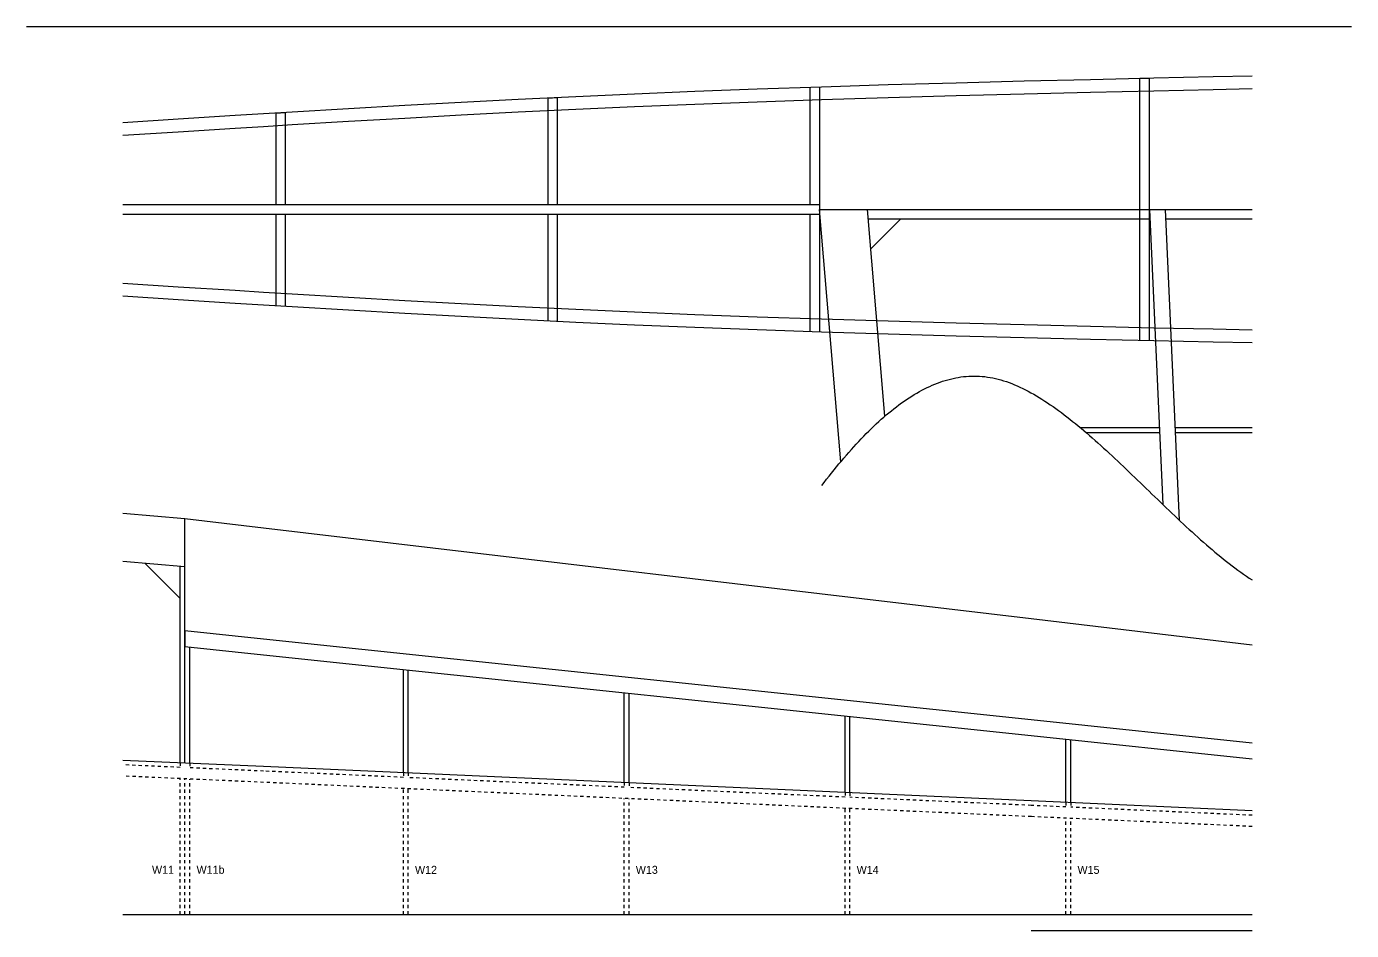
# Model space of a CAD drawing. Extents: x 177 to 1892, y 150 to 1101.
# Drawn here: x 1044.8 to 1458.6, y 492.5 to 774.7 of the extents above; entities that cross this region are included whole.
import ezdxf

# ---------------------------------------------------------------- set-up
doc = ezdxf.new("R2010")
doc.units = 0
doc.linetypes.add('JIS_02_1_0', pattern=[2, 1, -1])
doc.layers.add('SÄLJ', color=7, linetype='CONTINUOUS')

# ---------------------------------------------------------------- blocks, each defined once
blk = doc.blocks.new('*U115')
at = {"layer": 'SÄLJ', "color": 253}
blk.add_text('W11', height=2.5, dxfattribs=at).set_placement((1083.98, 510.16))
blk = doc.blocks.new('*U116')
at = {"layer": 'SÄLJ', "color": 253}
blk.add_text('W11b', height=2.5, dxfattribs=at).set_placement((1097.89, 510.17))
blk = doc.blocks.new('*U117')
at = {"layer": 'SÄLJ', "color": 253}
blk.add_text('W12', height=2.5, dxfattribs=at).set_placement((1166.11, 510.14))
blk = doc.blocks.new('*U118')
at = {"layer": 'SÄLJ', "color": 253}
blk.add_text('W13', height=2.5, dxfattribs=at).set_placement((1235.07, 510.14))
blk = doc.blocks.new('*U119')
at = {"layer": 'SÄLJ', "color": 253}
blk.add_text('W14', height=2.5, dxfattribs=at).set_placement((1304.04, 510.14))
blk = doc.blocks.new('*U120')
at = {"layer": 'SÄLJ', "color": 253}
blk.add_text('W15', height=2.5, dxfattribs=at).set_placement((1373.01, 510.14))

msp = doc.modelspace()

# ---------------------------------------------------------------- linework, layer by layer
at = {"layer": 'SÄLJ'}
for p, q in [((1395.52, 758.56), (1392.52, 758.49)), ((1392.52, 676.69), (1392.52, 758.49)), ((1395.52, 676.62), (1395.52, 758.56)), ((1289.47, 755.73), (1289.47, 719.09)), ((1292.47, 755.83), (1292.47, 679.34)), ((1207.58, 752.4), (1210.58, 752.54)), ((1207.58, 752.4), (1207.58, 719.09)), ((1210.58, 719.09), (1210.58, 752.54)), ((1122.69, 747.69), (1125.69, 747.87)), ((1122.69, 747.69), (1122.69, 719.09)), ((1125.69, 719.09), (1125.69, 747.87)), ((1122.69, 716.09), (1122.69, 687.48)), ((1125.69, 687.3), (1125.69, 716.09)), ((1207.58, 716.09), (1207.58, 682.78)), ((1210.58, 682.63), (1210.58, 716.09)), ((1289.47, 716.09), (1289.47, 679.44)), ((1292.47, 717.59), (1427.55, 717.59)), ((1292.47, 717.59), (1427.55, 717.59)), ((1299.06, 638.79), (1292.47, 717.59)), ((1292.47, 717.59), (1307.47, 717.59)), ((1312.87, 653.07), (1307.47, 717.59)), ((1395.52, 717.59), (1399.64, 625.49)), ((1404.86, 620.52), (1400.52, 717.59)), ((1395.66, 714.59), (1307.72, 714.59)), ((1317.72, 714.59), (1308.5, 705.36)), ((1427.55, 714.59), (1400.66, 714.59)), ((1398.57, 649.37), (1374.02, 649.37)), ((1398.64, 647.87), (1375.79, 647.87)), ((1427.55, 649.37), (1403.57, 649.37)), ((1427.55, 647.87), (1403.64, 647.87)), ((1094.28, 621.03), (1074.91, 622.65)), ((1118.85, 618.12), (1094.28, 621.03)), ((1094.28, 544.82), (1094.28, 621.03)), ((1358.59, 589.74), (1118.85, 618.12)), ((1094.28, 606.03), (1074.91, 607.65)), ((1081.86, 607.07), (1092.78, 596.16)), ((1092.78, 544.88), (1092.78, 606.16)), ((1427.55, 581.58), (1358.59, 589.74)), ((1118.85, 583.45), (1094.28, 586.03)), ((1094.28, 586.03), (1094.28, 581.03)), ((1118.85, 578.45), (1094.28, 581.03)), ((1095.78, 544.75), (1095.78, 580.87)), ((1358.59, 558.25), (1118.85, 583.45)), ((1358.59, 553.25), (1118.85, 578.45)), ((1162.49, 541.77), (1162.49, 573.86)), ((1163.99, 541.7), (1163.99, 573.7)), ((1231.46, 538.69), (1231.46, 566.61)), ((1232.96, 538.62), (1232.96, 566.46)), ((1300.43, 535.61), (1300.43, 559.36)), ((1301.93, 535.54), (1301.93, 559.21)), ((1427.55, 551), (1358.59, 558.25)), ((1427.55, 546), (1358.59, 553.25)), ((1369.39, 532.53), (1369.39, 552.11)), ((1370.89, 532.46), (1370.89, 551.96)), ((1074.91, 545.68), (1118.85, 543.72)), ((1118.85, 543.72), (1358.59, 533.01)), ((1358.59, 533.01), (1427.55, 529.93)), ((1074.91, 497.45), (1118.85, 497.45)), ((1118.85, 497.45), (1358.59, 497.45)), ((1358.59, 497.45), (1427.55, 497.45))]:
    msp.add_line(p, q, dxfattribs=at)
at = {"layer": 'SÄLJ', "linetype": 'JIS_02_1_0'}
for p, q in [((1092.78, 543.38), (1074.91, 544.18)), ((1092.78, 544.88), (1092.78, 543.38)), ((1095.78, 544.75), (1095.78, 543.25)), ((1118.85, 542.22), (1095.78, 543.25)), ((1162.49, 540.27), (1118.85, 542.22)), ((1118.85, 538.72), (1074.91, 540.68)), ((1092.78, 497.45), (1092.78, 539.88)), ((1094.28, 497.45), (1094.28, 539.82)), ((1095.78, 497.45), (1095.78, 539.75)), ((1358.59, 528.01), (1118.85, 538.72)), ((1162.49, 541.77), (1162.49, 540.27)), ((1163.99, 541.7), (1163.99, 540.2)), ((1231.46, 537.19), (1163.99, 540.2)), ((1231.46, 538.69), (1231.46, 537.19)), ((1232.96, 538.62), (1232.96, 537.12)), ((1162.49, 497.45), (1162.49, 536.77)), ((1163.99, 497.45), (1163.99, 536.7)), ((1300.43, 534.11), (1232.96, 537.12)), ((1300.43, 535.61), (1300.43, 534.11)), ((1301.93, 535.54), (1301.93, 534.04)), ((1358.59, 531.51), (1301.93, 534.04)), ((1231.46, 497.45), (1231.46, 533.69)), ((1232.96, 497.45), (1232.96, 533.62)), ((1300.43, 497.45), (1300.43, 530.61)), ((1301.93, 497.45), (1301.93, 530.54)), ((1369.39, 531.03), (1358.59, 531.51)), ((1369.39, 532.53), (1369.39, 531.03)), ((1370.89, 532.46), (1370.89, 530.96)), ((1427.55, 528.43), (1370.89, 530.96)), ((1427.55, 524.93), (1358.59, 528.01)), ((1369.39, 497.45), (1369.39, 527.53)), ((1370.89, 497.45), (1370.89, 527.46))]:
    msp.add_line(p, q, dxfattribs=at)
at = {"layer": 'SÄLJ', "color": 3}
msp.add_lwpolyline([(1044.78, 774.75), (1458.58, 774.75)], dxfattribs=at)
at = {"layer": 'SÄLJ'}
for points in [[(1427.55, 759.25), (1415.36, 758.99), (1396.87, 758.59), (1377.05, 758.13), (1356.33, 757.64), (1335.13, 757.09), (1313.89, 756.49), (1293.04, 755.85), (1272.92, 755.16), (1253.49, 754.43), (1234.66, 753.65), (1216.3, 752.82), (1198.31, 751.95), (1180.56, 751.03), (1162.95, 750.06), (1145.37, 749.05), (1127.71, 748), (1118.85, 747.45)], [(1427.55, 755.25), (1415.36, 754.99), (1396.87, 754.59), (1377.05, 754.13), (1356.33, 753.64), (1335.13, 753.09), (1313.89, 752.49), (1293.04, 751.85), (1272.92, 751.16), (1253.49, 750.43), (1234.66, 749.65), (1216.3, 748.82), (1198.31, 747.95), (1180.56, 747.03), (1162.95, 746.06), (1145.37, 745.05), (1127.71, 744), (1118.85, 743.45)], [(1118.85, 747.45), (1109.97, 746.91), (1092.14, 745.78), (1074.91, 744.68)], [(1118.85, 743.45), (1109.97, 742.91), (1092.14, 741.78), (1074.91, 740.68)], [(1118.85, 719.09), (1074.91, 719.09)], [(1118.85, 716.09), (1074.91, 716.09)], [(1292.47, 719.09), (1289.47, 719.09), (1118.85, 719.09)], [(1292.47, 716.09), (1289.47, 716.09), (1118.85, 716.09)], [(1118.85, 691.72), (1109.97, 692.27), (1092.14, 693.39), (1074.91, 694.5)], [(1427.55, 679.93), (1415.36, 680.19), (1396.87, 680.59), (1377.05, 681.04), (1356.33, 681.54), (1335.13, 682.09), (1313.89, 682.68), (1293.04, 683.32), (1272.92, 684.01), (1253.49, 684.74), (1234.66, 685.53), (1216.3, 686.35), (1198.31, 687.23), (1180.56, 688.15), (1162.95, 689.11), (1145.37, 690.12), (1127.71, 691.17), (1118.85, 691.72)], [(1118.85, 687.72), (1109.97, 688.27), (1092.14, 689.39), (1074.91, 690.5)], [(1427.55, 675.93), (1415.36, 676.19), (1396.87, 676.59), (1377.05, 677.04), (1356.33, 677.54), (1335.13, 678.09), (1313.89, 678.68), (1293.04, 679.32), (1272.92, 680.01), (1253.49, 680.74), (1234.66, 681.53), (1216.3, 682.35), (1198.31, 683.23), (1180.56, 684.15), (1162.95, 685.11), (1145.37, 686.12), (1127.71, 687.17), (1118.85, 687.72)], [(1358.59, 492.45), (1427.55, 492.45)]]:
    msp.add_lwpolyline(points, dxfattribs=at)
msp.add_polyline3d([(1293.13, 631.37, 0), (1293.9, 632.37, 0), (1294.67, 633.36, 0), (1295.44, 634.33, 0), (1296.2, 635.3, 0), (1296.97, 636.26, 0), (1297.74, 637.2, 0), (1298.51, 638.14, 0), (1299.29, 639.06, 0), (1300.06, 639.97, 0), (1300.83, 640.87, 0), (1301.61, 641.75, 0), (1302.38, 642.63, 0), (1303.16, 643.49, 0), (1303.93, 644.34, 0), (1304.71, 645.18, 0), (1305.49, 646, 0), (1306.26, 646.81, 0), (1307.04, 647.61, 0), (1307.82, 648.39, 0), (1308.61, 649.15, 0), (1309.39, 649.91, 0), (1310.17, 650.65, 0), (1310.95, 651.37, 0), (1311.74, 652.08, 0), (1312.52, 652.77, 0), (1313.31, 653.45, 0), (1314.1, 654.11, 0), (1314.89, 654.76, 0), (1315.68, 655.39, 0), (1316.47, 656, 0), (1317.26, 656.6, 0), (1318.05, 657.18, 0), (1318.85, 657.74, 0), (1319.64, 658.28, 0), (1320.44, 658.81, 0), (1321.24, 659.32, 0), (1322.03, 659.81, 0), (1322.83, 660.29, 0), (1323.63, 660.74, 0), (1324.44, 661.18, 0), (1325.24, 661.59, 0), (1326.04, 661.99, 0), (1326.85, 662.37, 0), (1327.65, 662.73, 0), (1328.46, 663.07, 0), (1329.27, 663.38, 0), (1330.08, 663.68, 0), (1330.89, 663.96, 0), (1331.71, 664.21, 0), (1332.52, 664.45, 0), (1333.34, 664.66, 0), (1334.15, 664.86, 0), (1334.97, 665.03, 0), (1335.79, 665.17, 0), (1336.61, 665.3, 0), (1337.43, 665.4, 0), (1338.26, 665.49, 0), (1339.08, 665.54, 0), (1339.91, 665.58, 0), (1340.74, 665.59, 0), (1341.57, 665.58, 0), (1342.4, 665.54, 0), (1343.23, 665.48, 0), (1344.06, 665.4, 0), (1344.9, 665.29, 0), (1345.74, 665.16, 0), (1346.58, 665, 0), (1347.42, 664.82, 0), (1348.26, 664.61, 0), (1349.1, 664.38, 0), (1349.95, 664.12, 0), (1350.79, 663.84, 0), (1351.64, 663.54, 0), (1352.49, 663.22, 0), (1353.34, 662.88, 0), (1354.19, 662.51, 0), (1355.04, 662.13, 0), (1355.9, 661.72, 0), (1356.75, 661.3, 0), (1357.61, 660.85, 0), (1358.47, 660.39, 0), (1359.33, 659.91, 0), (1360.19, 659.4, 0), (1361.05, 658.89, 0), (1361.91, 658.35, 0), (1362.78, 657.8, 0), (1363.64, 657.23, 0), (1364.51, 656.65, 0), (1365.38, 656.05, 0), (1366.24, 655.43, 0), (1367.11, 654.8, 0), (1367.99, 654.16, 0), (1368.86, 653.5, 0), (1369.73, 652.83, 0), (1370.6, 652.15, 0), (1371.48, 651.45, 0), (1372.35, 650.75, 0), (1373.23, 650.03, 0), (1374.11, 649.3, 0), (1374.98, 648.56, 0), (1375.86, 647.81, 0), (1376.74, 647.05, 0), (1377.62, 646.28, 0), (1378.51, 645.5, 0), (1379.39, 644.71, 0), (1380.27, 643.91, 0), (1381.15, 643.11, 0), (1382.04, 642.3, 0), (1382.92, 641.49, 0), (1383.81, 640.66, 0), (1384.69, 639.84, 0), (1385.58, 639, 0), (1386.47, 638.16, 0), (1387.36, 637.32, 0), (1388.24, 636.48, 0), (1389.13, 635.62, 0), (1390.02, 634.77, 0), (1390.91, 633.91, 0), (1391.8, 633.06, 0), (1392.69, 632.2, 0), (1393.59, 631.33, 0), (1394.48, 630.47, 0), (1395.37, 629.61, 0), (1396.26, 628.75, 0), (1397.15, 627.88, 0), (1398.05, 627.02, 0), (1398.94, 626.16, 0), (1399.83, 625.3, 0), (1400.73, 624.44, 0), (1401.62, 623.59, 0), (1402.52, 622.74, 0), (1403.41, 621.89, 0), (1404.3, 621.05, 0), (1405.2, 620.21, 0), (1406.09, 619.37, 0), (1406.99, 618.54, 0), (1407.88, 617.72, 0), (1408.78, 616.9, 0), (1409.67, 616.09, 0), (1410.57, 615.28, 0), (1411.46, 614.49, 0), (1412.36, 613.7, 0), (1413.25, 612.92, 0), (1414.15, 612.15, 0), (1415.04, 611.38, 0), (1415.94, 610.63, 0), (1416.83, 609.89, 0), (1417.73, 609.15, 0), (1418.62, 608.43, 0), (1419.51, 607.72, 0), (1420.41, 607.02, 0), (1421.3, 606.34, 0), (1422.19, 605.66, 0), (1423.09, 605, 0), (1423.98, 604.36, 0), (1424.87, 603.73, 0), (1425.76, 603.11, 0), (1426.65, 602.5, 0), (1427.55, 601.91, 0)], dxfattribs=at)

# ---------------------------------------------------------------- block references
at = {"layer": 'SÄLJ', "color": 3}
for name in ['*U115', '*U116', '*U117', '*U118', '*U119', '*U120']:
    msp.add_blockref(name, (0, 0), dxfattribs=at)

doc.saveas('drawing.dxf')
